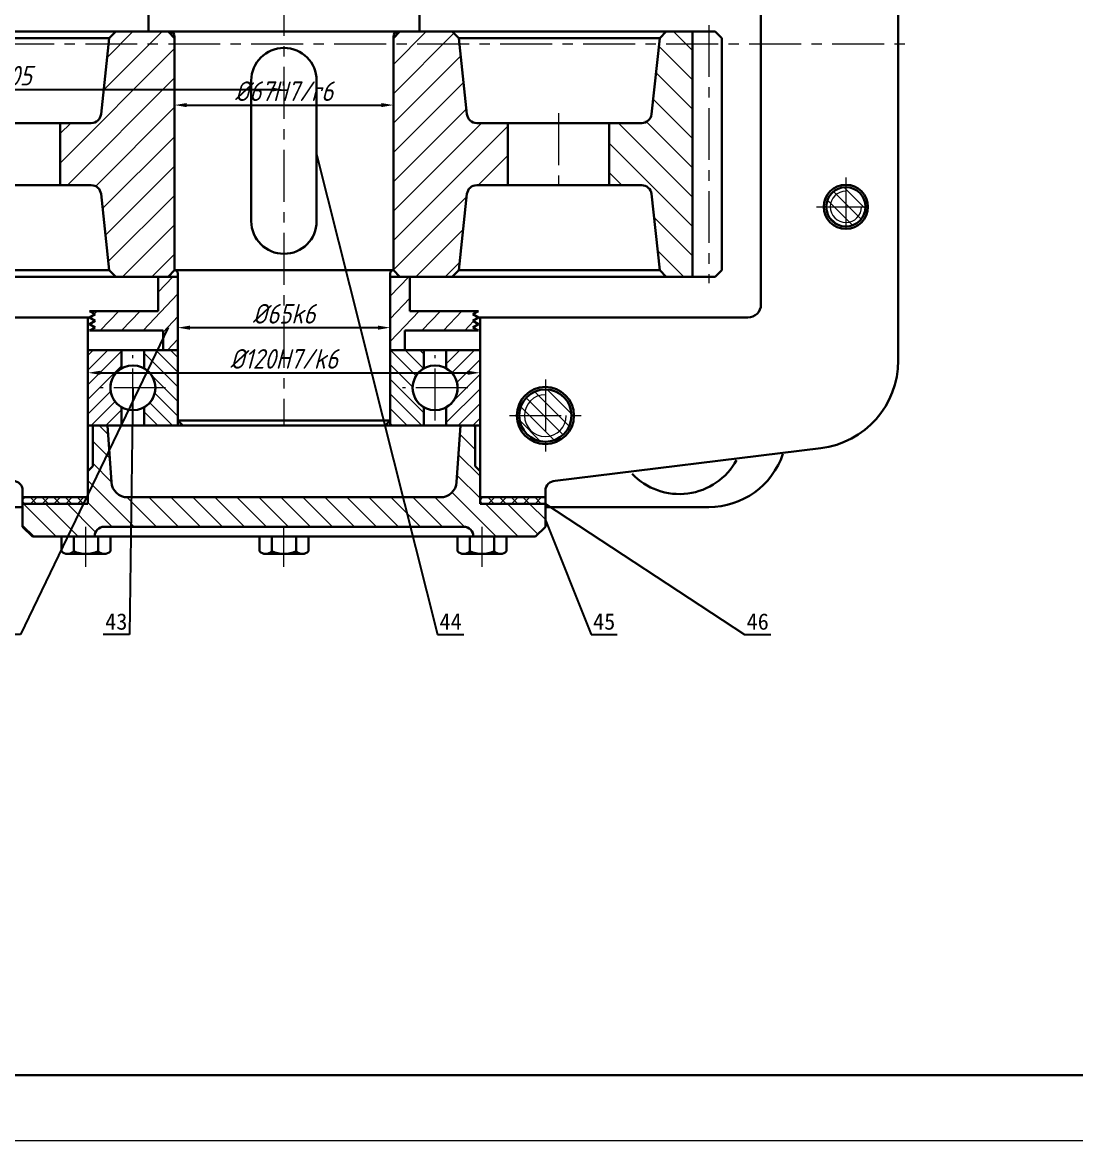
# Model space of a CAD drawing. Header units: millimetres. Extents: x 0 to 841, y 0 to 594.
# Drawn here: x 283 to 444.2, y 0 to 171.1 of the extents above; entities that cross this region are included whole.
import ezdxf
from ezdxf import colors
from ezdxf.entities.mleader import LeaderData, LeaderLine
from ezdxf.enums import TextEntityAlignment as Align
from ezdxf.math import Vec2, Vec3

# ---------------------------------------------------------------- set-up
doc = ezdxf.new("R2010")
doc.units = ezdxf.units.MM
doc.header["$LTSCALE"] = 0.25
doc.linetypes.add('CENTER', pattern=[50.8, 31.75, -6.35, 6.35, -6.35])
for name, color, linetype, lineweight in [('中心线', 1, 'CENTER', 15), ('剖面线', 4, 'Continuous', 15), ('尺寸', 3, 'Continuous', 15), ('文字', 7, 'Continuous', 15), ('标注', 7, 'Continuous', 15), ('粗实线', 7, 'Continuous', 30), ('细实线', 7, 'Continuous', 15)]:
    doc.layers.add(name, color=color, linetype=linetype, lineweight=lineweight)
doc.styles.add('fansong', font='simfang.ttf')
doc.styles.add('gbeitc', font='gbeitc.shx', dxfattribs={"bigfont": 'gbcbig.shx'})
doc.styles.get("Standard").update_dxf_attribs({"font": ''})
doc.styles.get('Standard').set_extended_font_data('SimSun')
doc.dimstyles.new('gbeitc', dxfattribs={"dimtxt": 3, "dimasz": 1.875, "dimexe": 1.25, "dimexo": 0.625, "dimtad": 1, "dimdec": 3, "dimlfac": 2, "dimdsep": 46, "dimtxsty": 'gbeitc', "dimcen": 2.5, "dimadec": 0, "dimazin": 0, "dimtfac": 1, "dimtdec": 3, "dimtmove": 0, "dimatfit": 3, "dimfxl": 1, "dimarcsym": 0})

# ---------------------------------------------------------------- blocks, each defined once
blk = doc.blocks.new('*D287')
at = {"layer": 'Defpoints', "color": 0, "transparency": 16777216}
for p in [(293, 117.47), (353, 117.47), (353, 117.47)]:
    blk.add_point(p, dxfattribs=at)
at = {"layer": '尺寸', "color": 0, "lineweight": -2, "transparency": 16777216}
for p, q in [((293, 118.09), (293, 118.72)), ((353, 118.09), (353, 118.72)), ((294.88, 117.47), (351.12, 117.47))]:
    blk.add_line(p, q, dxfattribs=at)
at = {"layer": '尺寸', "color": 0, "transparency": 16777216}
for points in [[(294.88, 117.78), (294.88, 117.15), (293, 117.47)], [(351.12, 117.78), (351.12, 117.15), (353, 117.47)]]:
    blk.add_solid(points, dxfattribs=at)
at = {"layer": '尺寸', "color": 0, "transparency": 16777216, "insert": (323, 119.59), "char_height": 3, "attachment_point": 5, "style": 'gbeitc'}
blk.add_mtext('%%c120H7/k6', dxfattribs=at)
blk = doc.blocks.new('*D288')
at = {"layer": 'Defpoints', "color": 0, "transparency": 16777216}
for p in [(306.75, 124.37), (339.25, 124.37), (339.25, 124.37)]:
    blk.add_point(p, dxfattribs=at)
at = {"layer": '尺寸', "color": 0, "lineweight": -2, "transparency": 16777216}
for p, q in [((306.75, 124.99), (306.75, 125.62)), ((339.25, 124.99), (339.25, 125.62)), ((308.62, 124.37), (337.38, 124.37))]:
    blk.add_line(p, q, dxfattribs=at)
at = {"layer": '尺寸', "color": 0, "transparency": 16777216}
for points in [[(308.62, 124.68), (308.62, 124.05), (306.75, 124.37)], [(337.38, 124.68), (337.38, 124.05), (339.25, 124.37)]]:
    blk.add_solid(points, dxfattribs=at)
at = {"layer": '尺寸', "color": 0, "transparency": 16777216, "insert": (323, 126.49), "char_height": 3, "attachment_point": 5, "style": 'gbeitc'}
blk.add_mtext('%%c65k6', dxfattribs=at)
blk = doc.blocks.new('*D293')
at = {"layer": 'Defpoints', "color": 0, "transparency": 16777216}
for p in [(306.25, 158.42), (339.75, 158.42), (339.75, 158.42)]:
    blk.add_point(p, dxfattribs=at)
at = {"layer": '尺寸', "color": 0, "lineweight": -2, "transparency": 16777216}
for p, q in [((306.25, 159.04), (306.25, 159.67)), ((339.75, 159.04), (339.75, 159.67)), ((308.12, 158.42), (337.88, 158.42))]:
    blk.add_line(p, q, dxfattribs=at)
at = {"layer": '尺寸', "color": 0, "transparency": 16777216}
for points in [[(308.12, 158.73), (308.12, 158.1), (306.25, 158.42)], [(337.88, 158.73), (337.88, 158.1), (339.75, 158.42)]]:
    blk.add_solid(points, dxfattribs=at)
at = {"layer": '尺寸', "color": 0, "transparency": 16777216, "insert": (323, 160.54), "char_height": 3, "attachment_point": 5, "style": 'gbeitc'}
blk.add_mtext('%%c67H7/r6', dxfattribs=at)
blk = doc.blocks.new('*D297')
at = {"layer": 'Defpoints', "color": 0, "transparency": 16777216}
for p in [(233, 160.79), (323, 160.79), (323, 160.79)]:
    blk.add_point(p, dxfattribs=at)
at = {"layer": '尺寸', "color": 0, "lineweight": -2, "transparency": 16777216}
for p, q in [((233, 161.42), (233, 162.04)), ((323, 161.42), (323, 162.04)), ((234.88, 160.79), (321.12, 160.79))]:
    blk.add_line(p, q, dxfattribs=at)
at = {"layer": '尺寸', "color": 0, "transparency": 16777216}
for points in [[(234.88, 161.1), (234.88, 160.48), (233, 160.79)], [(321.12, 161.1), (321.12, 160.48), (323, 160.79)]]:
    blk.add_solid(points, dxfattribs=at)
at = {"layer": '尺寸', "color": 0, "transparency": 16777216, "insert": (278, 162.92), "char_height": 3, "attachment_point": 5, "style": 'gbeitc'}
blk.add_mtext('180±0.05', dxfattribs=at)
blk = doc.blocks.new('_None')

msp = doc.modelspace()

# ---------------------------------------------------------------- hatches: boundary and pattern name
at = {"layer": '剖面线'}
h = msp.add_hatch(dxfattribs=at)
h.set_pattern_fill('ANSI31', color=256, angle=180, style=0)
edge = h.paths.add_edge_path(flags=16)
edge.add_line((306.25, 168.66667), (305.25, 169.66667))
edge.add_line((305.25, 169.66667), (297.25, 169.66667))
edge.add_line((297.25, 169.66667), (296.25, 168.66667))
edge.add_line((296.25, 168.66667), (294.99424, 157.00606))
edge.add_arc((293.50287, 157.16667), 1.5, 270, 353.8533743, ccw=False)
edge.add_line((293.50287, 155.66667), (288.75, 155.66667))
edge.add_line((288.75, 155.66667), (288.75, 146.16667))
edge.add_line((288.75, 146.16667), (293.50287, 146.16667))
edge.add_arc((293.50287, 144.66667), 1.5, 6.1466257, 90, ccw=False)
edge.add_line((294.99424, 144.82728), (296.25, 133.16667))
edge.add_line((296.25, 133.16667), (297.25, 132.16667))
edge.add_line((297.25, 132.16667), (305.25, 132.16667))
edge.add_line((305.25, 132.16667), (306.25, 133.16667))
edge.add_line((306.25, 133.16667), (306.25, 168.66667))
h = msp.add_hatch(dxfattribs=at)
h.set_pattern_fill('ANSI31', color=256, angle=180, style=0)
edge = h.paths.add_edge_path(flags=16)
edge.add_line((339.75, 168.66667), (340.75, 169.66667))
edge.add_line((340.75, 169.66667), (348.75, 169.66667))
edge.add_line((348.75, 169.66667), (349.75, 168.66667))
edge.add_line((349.75, 168.66667), (351.00576, 157.00606))
edge.add_arc((352.49713, 157.16667), 1.5, 186.1466257, 270)
edge.add_line((352.49713, 155.66667), (357.25, 155.66667))
edge.add_line((357.25, 155.66667), (357.25, 146.16667))
edge.add_line((357.25, 146.16667), (352.49713, 146.16667))
edge.add_arc((352.49713, 144.66667), 1.5, 90, 173.8533743)
edge.add_line((351.00576, 144.82728), (349.75, 133.16667))
edge.add_line((349.75, 133.16667), (348.75, 132.16667))
edge.add_line((348.75, 132.16667), (340.75, 132.16667))
edge.add_line((340.75, 132.16667), (339.75, 133.16667))
edge.add_line((339.75, 133.16667), (339.75, 168.66667))
h = msp.add_hatch(dxfattribs=at)
h.set_pattern_fill('ANSI31', color=256, angle=90, style=0)
edge = h.paths.add_edge_path(flags=16)
edge.add_line((381.5, 169.66667), (380.5, 168.66667))
edge.add_line((380.5, 168.66667), (379.24424, 157.00606))
edge.add_arc((377.75287, 157.16667), 1.5, 270, 353.8533743, ccw=False)
edge.add_line((377.75287, 155.66667), (372.75, 155.66667))
edge.add_line((372.75, 155.66667), (372.75, 146.16667))
edge.add_line((372.75, 146.16667), (377.75287, 146.16667))
edge.add_arc((377.75287, 144.66667), 1.5, 6.1466257, 90, ccw=False)
edge.add_line((379.24424, 144.82728), (380.5, 133.16667))
edge.add_line((380.5, 133.16667), (381.5, 132.16667))
edge.add_line((381.5, 132.16667), (385.5, 132.16667))
edge.add_line((385.5, 132.16667), (385.5, 169.66667))
edge.add_line((385.5, 169.66667), (381.5, 169.66667))
h = msp.add_hatch(dxfattribs=at)
h.set_pattern_fill('ANSI31', color=256, scale=0.5, angle=90, style=0)
edge = h.paths.add_edge_path(flags=16)
edge.add_arc((409, 142.85417), 3, 0, 360)
h = msp.add_hatch(dxfattribs=at)
h.set_pattern_fill('ANSI31', color=256, scale=0.75, angle=1.5, style=0)
h.paths.add_polyline_path([(306.75, 132.16667), (303.75, 132.16667), (303.75, 126.91667), (293.25, 126.91667), (294.115, 126.41667), (293.25, 125.91667), (294.115, 125.41667), (293.25, 124.91667), (294.115, 124.41667), (293.25, 123.91667), (304.5, 123.91667), (304.5, 120.91667), (306.75, 120.91667)], flags=16)
h = msp.add_hatch(dxfattribs=at)
h.set_pattern_fill('ANSI31', color=256, scale=0.75, angle=1.5, style=0)
h.paths.add_polyline_path([(339.25, 132.16667), (342.25, 132.16667), (342.25, 126.91667), (352.75, 126.91667), (351.885, 126.41667), (352.75, 125.91667), (351.885, 125.41667), (352.75, 124.91667), (351.885, 124.41667), (352.75, 123.91667), (341.5, 123.91667), (341.5, 120.91667), (339.25, 120.91667)], flags=16)
h = msp.add_hatch(dxfattribs=at)
h.set_pattern_fill('ANSI31', color=256, scale=0.5, style=0)
edge = h.paths.add_edge_path(flags=16)
edge.add_line((293, 115.16667), (293, 109.41667))
edge.add_line((293, 109.41667), (298.15625, 109.41667))
edge.add_line((298.15625, 109.41667), (298.15625, 112.1897))
edge.add_arc((299.875, 115.16667), 3.4375, 120, 240, ccw=False)
edge.add_line((298.15625, 118.14363), (298.15625, 120.91667))
edge.add_line((298.15625, 120.91667), (293, 120.91667))
edge.add_line((293, 120.91667), (293, 115.16667))
h = msp.add_hatch(dxfattribs=at)
h.set_pattern_fill('ANSI31', color=256, scale=0.5, angle=90, style=0)
edge = h.paths.add_edge_path(flags=16)
edge.add_line((306.75, 115.16667), (306.75, 120.91667))
edge.add_line((306.75, 120.91667), (301.59375, 120.91667))
edge.add_line((301.59375, 120.91667), (301.59375, 118.14363))
edge.add_arc((299.875, 115.16667), 3.4375, -60, 60, ccw=False)
edge.add_line((301.59375, 112.1897), (301.59375, 109.41667))
edge.add_line((301.59375, 109.41667), (306.75, 109.41667))
edge.add_line((306.75, 109.41667), (306.75, 115.16667))
h = msp.add_hatch(dxfattribs=at)
h.set_pattern_fill('ANSI31', color=256, scale=0.5, angle=90, style=0)
edge = h.paths.add_edge_path(flags=16)
edge.add_line((339.25, 115.16667), (339.25, 109.41667))
edge.add_line((339.25, 109.41667), (344.40625, 109.41667))
edge.add_line((344.40625, 109.41667), (344.40625, 112.1897))
edge.add_arc((346.125, 115.16667), 3.4375, 120, 240, ccw=False)
edge.add_line((344.40625, 118.14363), (344.40625, 120.91667))
edge.add_line((344.40625, 120.91667), (339.25, 120.91667))
edge.add_line((339.25, 120.91667), (339.25, 115.16667))
h = msp.add_hatch(dxfattribs=at)
h.set_pattern_fill('ANSI31', color=256, scale=0.5, style=0)
edge = h.paths.add_edge_path(flags=16)
edge.add_line((353, 115.16667), (353, 120.91667))
edge.add_line((353, 120.91667), (347.84375, 120.91667))
edge.add_line((347.84375, 120.91667), (347.84375, 118.14363))
edge.add_arc((346.125, 115.16667), 3.4375, -60, 60, ccw=False)
edge.add_line((347.84375, 112.1897), (347.84375, 109.41667))
edge.add_line((347.84375, 109.41667), (353, 109.41667))
edge.add_line((353, 109.41667), (353, 115.16667))
h = msp.add_hatch(dxfattribs=at)
h.set_pattern_fill('ANSI31', color=256, scale=0.5, angle=90, style=0)
edge = h.paths.add_edge_path(flags=16)
edge.add_arc((363, 110.91667), 4, 0, 360)
h = msp.add_hatch(dxfattribs=at)
h.set_pattern_fill('ANSI31', color=256, scale=0.75, angle=90, style=0)
edge = h.paths.add_edge_path(flags=16)
edge.add_arc((346.92778, 100.91667), 2.5, 270, 356.1859252)
edge.add_line((349.42225, 100.75037), (350, 109.41667))
edge.add_line((350, 109.41667), (352.25, 109.41667))
edge.add_line((352.25, 109.41667), (352.25, 103.16667))
edge.add_line((352.25, 103.16667), (353, 102.41667))
edge.add_line((353, 102.41667), (353, 98.41667))
edge.add_line((353, 98.41667), (353, 97.41667))
edge.add_line((353, 97.41667), (355.75, 97.41667))
edge.add_line((355.75, 97.41667), (360.25, 97.41667))
edge.add_line((360.25, 97.41667), (363, 97.41667))
edge.add_line((363, 97.41667), (363, 93.91667))
edge.add_line((363, 93.91667), (361.5, 92.41667))
edge.add_line((361.5, 92.41667), (360.25, 92.41667))
edge.add_line((360.25, 92.41667), (355.75, 92.41667))
edge.add_line((355.75, 92.41667), (352, 92.41667))
edge.add_arc((350.5, 92.41667), 1.5, 0, 90)
edge.add_line((350.5, 93.91667), (323, 93.91667))
edge.add_line((323, 93.91667), (295.5, 93.91667))
edge.add_arc((295.5, 92.41667), 1.5, 90, 180)
edge.add_line((294, 92.41667), (290.25, 92.41667))
edge.add_line((290.25, 92.41667), (285.75, 92.41667))
edge.add_line((285.75, 92.41667), (284.5, 92.41667))
edge.add_line((284.5, 92.41667), (283, 93.91667))
edge.add_line((283, 93.91667), (283, 97.41667))
edge.add_line((283, 97.41667), (285.75, 97.41667))
edge.add_line((285.75, 97.41667), (290.25, 97.41667))
edge.add_line((290.25, 97.41667), (293, 97.41667))
edge.add_line((293, 97.41667), (293, 98.41667))
edge.add_line((293, 98.41667), (293, 102.41667))
edge.add_line((293, 102.41667), (293.75, 103.16667))
edge.add_line((293.75, 103.16667), (293.75, 109.41667))
edge.add_line((293.75, 109.41667), (296, 109.41667))
edge.add_line((296, 109.41667), (296.57775, 100.75037))
edge.add_arc((299.07222, 100.91667), 2.5, 183.8140748, 270)
edge.add_line((299.07222, 98.41667), (323, 98.41667))
edge.add_line((323, 98.41667), (346.92778, 98.41667))
h = msp.add_hatch(dxfattribs=at)
h.set_pattern_fill('ANSI37', color=256, scale=0.4, style=0)
h.paths.add_polyline_path([(283, 97.41667), (283, 98.41667), (293, 98.41667), (293, 97.41667)], flags=16)
h = msp.add_hatch(dxfattribs=at)
h.set_pattern_fill('ANSI37', color=256, scale=0.4, style=0)
h.paths.add_polyline_path([(363, 97.41667), (363, 98.41667), (353, 98.41667), (353, 97.41667)], flags=16)

# ---------------------------------------------------------------- linework, layer by layer
at = {"layer": '中心线'}
for p, q in [((323, 253.16667), (323, 109.41667)), ((388, 170.66667), (388, 131.16667)), ((64, 167.79167), (419.5, 167.79167)), ((365, 157.16667), (365, 144.66667)), ((409, 147.35417), (409, 138.35417)), ((404.5, 142.85417), (413.5, 142.85417)), ((299.875, 110.16667), (299.875, 120.16667)), ((346.125, 110.16667), (346.125, 120.16667)), ((363, 116.41667), (363, 105.41667)), ((304.875, 115.16667), (294.875, 115.16667)), ((351.125, 115.16667), (341.125, 115.16667)), ((357.5, 110.91667), (368.5, 110.91667)), ((292.68911, 87.76667), (292.68911, 93.91667)), ((323, 87.76667), (323, 93.91667)), ((353.31089, 87.76667), (353.31089, 93.91667))]:
    msp.add_line(p, q, dxfattribs=at)
at = {"layer": '文字'}
msp.add_line((0, 0), (841, 0), dxfattribs=at)
at = {"layer": '粗实线'}
for p, q in [((417, 216.26049), (417, 167.79167)), ((396, 207.66667), (396, 167.79167)), ((302.25, 174.66667), (302.25, 169.66667)), ((343.75, 174.66667), (343.75, 169.66667)), ((264.5, 169.66667), (297.25, 169.66667)), ((297.25, 169.66667), (296.25, 168.66667)), ((305.25, 169.66667), (297.25, 169.66667)), ((302.25, 169.66667), (343.75, 169.66667)), ((302.25, 169.66667), (343.75, 169.66667)), ((306.25, 168.66667), (305.25, 169.66667)), ((339.75, 168.66667), (340.75, 169.66667)), ((340.75, 169.66667), (348.75, 169.66667)), ((348.75, 169.66667), (349.75, 168.66667)), ((381.5, 169.66667), (348.75, 169.66667)), ((381.5, 169.66667), (380.5, 168.66667)), ((385.5, 169.66667), (381.5, 169.66667)), ((385.5, 132.16667), (385.5, 169.66667)), ((385.5, 169.66667), (389, 169.66667)), ((389, 169.66667), (390, 168.66667)), ((265.5, 168.66667), (296.25, 168.66667)), ((294.99424, 157.00606), (296.25, 168.66667)), ((306.25, 168.91667), (306.25, 133.16667)), ((306.25, 133.16667), (306.25, 168.66667)), ((339.75, 168.91667), (339.75, 133.16667)), ((339.75, 133.16667), (339.75, 168.66667)), ((351.00576, 157.00606), (349.75, 168.66667)), ((380.5, 168.66667), (349.75, 168.66667)), ((379.24424, 157.00606), (380.5, 168.66667)), ((390, 168.66667), (390, 133.16667)), ((396, 127.91667), (396, 167.79167)), ((417, 119.32285), (417, 167.79167)), ((318, 162.16667), (318, 140.66667)), ((328, 162.16667), (328, 140.66667)), ((288.75, 155.66667), (273.25, 155.66667)), ((293.50287, 155.66667), (288.75, 155.66667)), ((288.75, 155.66667), (288.75, 146.16667)), ((352.49713, 155.66667), (357.25, 155.66667)), ((357.25, 155.66667), (357.25, 146.16667)), ((357.25, 155.66667), (372.75, 155.66667)), ((377.75287, 155.66667), (372.75, 155.66667)), ((372.75, 155.66667), (372.75, 146.16667)), ((288.75, 146.16667), (273.25, 146.16667)), ((293.50287, 146.16667), (288.75, 146.16667)), ((352.49713, 146.16667), (357.25, 146.16667)), ((357.25, 146.16667), (372.75, 146.16667)), ((377.75287, 146.16667), (372.75, 146.16667)), ((294.99424, 144.82728), (296.25, 133.16667)), ((351.00576, 144.82728), (349.75, 133.16667)), ((379.24424, 144.82728), (380.5, 133.16667)), ((264.5, 132.16667), (297.25, 132.16667)), ((265.5, 133.16667), (296.25, 133.16667)), ((296.25, 133.16667), (297.25, 132.16667)), ((297.25, 132.16667), (305.25, 132.16667)), ((306.75, 132.16667), (303.75, 132.16667)), ((303.75, 132.16667), (303.75, 126.91667)), ((305.25, 132.16667), (306.25, 133.16667)), ((306.25, 133.16667), (339.75, 133.16667)), ((306.75, 132.66667), (306.75, 110.16667)), ((306.75, 120.91667), (306.75, 132.16667)), ((339.25, 132.66667), (339.25, 110.16667)), ((339.25, 132.16667), (342.25, 132.16667)), ((339.25, 120.91667), (339.25, 132.16667)), ((340.75, 132.16667), (339.75, 133.16667)), ((348.75, 132.16667), (340.75, 132.16667)), ((342.25, 132.16667), (342.25, 126.91667)), ((349.75, 133.16667), (348.75, 132.16667)), ((381.5, 132.16667), (348.75, 132.16667)), ((380.5, 133.16667), (349.75, 133.16667)), ((380.5, 133.16667), (381.5, 132.16667)), ((381.5, 132.16667), (385.5, 132.16667)), ((389, 132.16667), (385.5, 132.16667)), ((390, 133.16667), (389, 132.16667)), ((303.75, 126.91667), (293.25, 126.91667)), ((293.25, 126.91667), (294.115, 126.41667)), ((342.25, 126.91667), (352.75, 126.91667)), ((352.75, 126.91667), (351.885, 126.41667)), ((293, 125.91667), (253, 125.91667)), ((293, 98.41667), (293, 125.91667)), ((293.25, 125.91667), (293, 125.91667)), ((294.115, 126.41667), (293.25, 125.91667)), ((293.25, 125.91667), (294.115, 125.41667)), ((294.115, 125.41667), (293.25, 124.91667)), ((293.25, 124.91667), (294.115, 124.41667)), ((351.885, 126.41667), (352.75, 125.91667)), ((352.75, 125.91667), (351.885, 125.41667)), ((351.885, 125.41667), (352.75, 124.91667)), ((352.75, 124.91667), (351.885, 124.41667)), ((352.75, 125.91667), (353, 125.91667)), ((394, 125.91667), (353, 125.91667)), ((353, 125.91667), (353, 98.41667)), ((294.115, 124.41667), (293.25, 123.91667)), ((293.25, 123.91667), (304.5, 123.91667)), ((304.5, 123.91667), (304.5, 120.91667)), ((352.75, 123.91667), (341.5, 123.91667)), ((341.5, 123.91667), (341.5, 120.91667)), ((351.885, 124.41667), (352.75, 123.91667)), ((298.15625, 120.91667), (293, 120.91667)), ((293, 120.91667), (293, 115.16667)), ((298.15625, 118.14363), (298.15625, 120.91667)), ((301.59375, 120.91667), (298.15625, 120.91667)), ((306.75, 120.91667), (301.59375, 120.91667)), ((301.59375, 120.91667), (301.59375, 118.14363)), ((304.5, 120.91667), (306.75, 120.91667)), ((306.75, 115.16667), (306.75, 120.91667)), ((344.40625, 120.91667), (339.25, 120.91667)), ((339.25, 120.91667), (339.25, 115.16667)), ((341.5, 120.91667), (339.25, 120.91667)), ((344.40625, 118.14363), (344.40625, 120.91667)), ((344.40625, 120.91667), (347.84375, 120.91667)), ((353, 120.91667), (347.84375, 120.91667)), ((347.84375, 120.91667), (347.84375, 118.14363)), ((347.84375, 120.91667), (347.84375, 120.91667)), ((353, 115.16667), (353, 120.91667)), ((293, 115.16667), (293, 109.41667)), ((306.75, 109.41667), (306.75, 115.16667)), ((339.25, 115.16667), (339.25, 109.41667)), ((353, 109.41667), (353, 115.16667)), ((298.15625, 109.41667), (298.15625, 112.1897)), ((301.59375, 112.1897), (301.59375, 109.41667)), ((344.40625, 109.41667), (344.40625, 112.1897)), ((347.84375, 112.1897), (347.84375, 109.41667)), ((307.5, 109.41667), (306.75, 110.16667)), ((306.75, 110.16667), (339.25, 110.16667)), ((339.25, 110.16667), (338.5, 109.41667)), ((293, 109.41667), (298.15625, 109.41667)), ((323, 109.41667), (293, 109.41667)), ((293, 109.41667), (323, 109.41667)), ((296, 109.41667), (293.75, 109.41667)), ((293.75, 109.41667), (293.75, 103.16667)), ((296.57775, 100.75037), (296, 109.41667)), ((301.59375, 109.41667), (298.15625, 109.41667)), ((301.59375, 109.41667), (306.75, 109.41667)), ((307.5, 109.41667), (338.5, 109.41667)), ((323, 109.41667), (353, 109.41667)), ((353, 109.41667), (323, 109.41667)), ((339.25, 109.41667), (344.40625, 109.41667)), ((344.40625, 109.41667), (347.84375, 109.41667)), ((347.84375, 109.41667), (353, 109.41667)), ((349.42225, 100.75037), (350, 109.41667)), ((350, 109.41667), (352.25, 109.41667)), ((352.25, 109.41667), (352.25, 103.16667)), ((405.1505, 105.92412), (364.5, 100.91667)), ((293.75, 103.16667), (293, 102.41667)), ((352.25, 103.16667), (353, 102.41667)), ((293, 102.41667), (293, 98.41667)), ((353, 102.41667), (353, 98.41667)), ((283, 99.50274), (283, 98.41667)), ((363, 99.41667), (363, 98.41667)), ((364.5, 100.91667), (364.5, 100.91667)), ((283, 98.41667), (293, 98.41667)), ((283, 97.41667), (283, 98.41667)), ((283, 98.41667), (293, 98.41667)), ((293, 98.41667), (293, 98.41667)), ((293, 98.41667), (293, 97.41667)), ((293, 98.41667), (293, 97.41667)), ((299.07222, 98.41667), (323, 98.41667)), ((346.92778, 98.41667), (323, 98.41667)), ((353, 98.41667), (353, 98.41667)), ((353, 98.41667), (363, 98.41667)), ((353, 98.41667), (353, 97.41667)), ((363, 98.41667), (353, 98.41667)), ((353, 98.41667), (353, 97.41667)), ((363, 97.41667), (363, 98.41667)), ((263, 96.91667), (283, 96.91667)), ((285.75, 97.41667), (283, 97.41667)), ((283, 97.41667), (283, 93.91667)), ((293, 97.41667), (283, 97.41667)), ((290.25, 97.41667), (285.75, 97.41667)), ((293, 97.41667), (290.25, 97.41667)), ((353, 97.41667), (355.75, 97.41667)), ((353, 97.41667), (363, 97.41667)), ((355.75, 97.41667), (360.25, 97.41667)), ((360.25, 97.41667), (363, 97.41667)), ((363, 97.41667), (363, 93.91667)), ((388, 96.91667), (363, 96.91667)), ((283, 93.91667), (284.5, 92.41667)), ((284.5, 92.41667), (285.75, 92.41667)), ((285.75, 92.41667), (290.25, 92.41667)), ((292.68911, 92.41667), (288.93633, 92.41667)), ((288.93633, 92.41667), (288.93633, 90.15528)), ((290.25, 92.41667), (294, 92.41667)), ((290.81272, 92.41667), (290.81272, 90.15528)), ((292.68911, 92.41667), (296.44189, 92.41667)), ((294, 92.41667), (294, 92.41667)), ((294, 92.41667), (323, 92.41667)), ((294.5655, 92.41667), (294.5655, 90.15528)), ((295.5, 93.91667), (323, 93.91667)), ((296.44189, 92.41667), (296.44189, 90.15528)), ((323, 92.41667), (319.24722, 92.41667)), ((319.24722, 92.41667), (319.24722, 90.15528)), ((321.12361, 92.41667), (321.12361, 90.15528)), ((350.5, 93.91667), (323, 93.91667)), ((352, 92.41667), (323, 92.41667)), ((323, 92.41667), (326.75278, 92.41667)), ((324.87639, 92.41667), (324.87639, 90.15528)), ((326.75278, 92.41667), (326.75278, 90.15528)), ((353.31089, 92.41667), (349.55811, 92.41667)), ((349.55811, 92.41667), (349.55811, 90.15528)), ((351.4345, 92.41667), (351.4345, 90.15528)), ((355.75, 92.41667), (352, 92.41667)), ((352, 92.41667), (352, 92.41667)), ((353.31089, 92.41667), (357.06367, 92.41667)), ((355.18728, 92.41667), (355.18728, 90.15528)), ((360.25, 92.41667), (355.75, 92.41667)), ((357.06367, 92.41667), (357.06367, 90.15528)), ((361.5, 92.41667), (360.25, 92.41667)), ((363, 93.91667), (361.5, 92.41667)), ((289.87453, 89.76667), (295.50369, 89.76667)), ((320.18542, 89.76667), (325.81458, 89.76667)), ((350.49631, 89.76667), (356.12547, 89.76667)), ((25, 10), (831, 10))]:
    msp.add_line(p, q, dxfattribs=at)
for centre, radius in [((409, 142.85417), 3.375), ((409, 142.85417), 3), ((299.875, 115.16667), 3.4375), ((346.125, 115.16667), 3.4375), ((363, 110.91667), 4.375), ((363, 110.91667), 4)]:
    msp.add_circle(centre, radius, dxfattribs=at)
for centre, radius, start, end in [((305.5, 168.91667), 0.75, 0, 90), ((340.5, 168.91667), 0.75, 90, 180), ((323, 162.16667), 5, 0, 180), ((293.50287, 157.16667), 1.5, 270, 353.8533743), ((352.49713, 157.16667), 1.5, 186.1466257, 270), ((377.75287, 157.16667), 1.5, 270, 353.8533743), ((293.50287, 144.66667), 1.5, 6.1466257, 90), ((352.49713, 144.66667), 1.5, 90, 173.8533743), ((377.75287, 144.66667), 1.5, 6.1466257, 90), ((323, 140.66667), 5, 180, 0), ((306.25, 132.66667), 0.5, 0, 90), ((339.75, 132.66667), 0.5, 90, 180), ((394, 127.91667), 2, 270, 0), ((299.875, 115.16667), 3.4375, 120, 240), ((299.875, 115.16667), 3.4375, 300, 60), ((346.125, 115.16667), 3.4375, 120, 240), ((346.125, 115.16667), 3.4375, 300, 60), ((403.5, 119.32285), 13.5, 277.0224952, 0), ((388, 108.91667), 12, 270, 341.2322805), ((383.5, 108.91667), 10, 223.6974817, 331.3396213), ((281.58607, 99.50274), 1.41393, 0, 90), ((299.07222, 100.91667), 2.5, 183.8140748, 270), ((346.92778, 100.91667), 2.5, 270, 356.1859252), ((364.5, 99.41667), 1.5, 90, 180), ((295.5, 92.41667), 1.5, 90, 180), ((350.5, 92.41667), 1.5, 0, 90), ((289.87453, 91.09347), 1.32681, 225, 315), ((292.68911, 94.49098), 4.72431, 246.598161, 293.401839), ((295.50369, 91.09347), 1.32681, 225, 315), ((320.18542, 91.09347), 1.32681, 225, 315), ((323, 94.49098), 4.72431, 246.598161, 293.401839), ((325.81458, 91.09347), 1.32681, 225, 315), ((350.49631, 91.09347), 1.32681, 225, 315), ((353.31089, 94.49098), 4.72431, 246.598161, 293.401839), ((356.12547, 91.09347), 1.32681, 225, 315)]:
    msp.add_arc(centre, radius, start, end, dxfattribs=at)
at = {"layer": '细实线'}
for centre, radius in [((409, 142.85417), 2.4), ((363, 110.91667), 3.2)]:
    msp.add_arc(centre, radius, 90, 0, dxfattribs=at)

# ---------------------------------------------------------------- texts
at = {"layer": '文字', "style": 'fansong'}
for s, p in [('43', (297.33333, 79.41667)), ('44', (348.5, 79.41667)), ('45', (372, 79.41667)), ('46', (395.5, 79.41667))]:
    msp.add_text(s, height=2.5, dxfattribs=at).set_placement(p, align=Align.MIDDLE_CENTER)

# ---------------------------------------------------------------- dimensions: what is measured, and where the dimension line sits
at = {"layer": '尺寸'}
for base, p1, p2, override, picture, middle in [((323, 160.79167), (233, 160.79167), (323, 160.79167), {"dimtxt": 3, "dimdec": 3, "dimpost": '<>±0.05'}, '*D297', (278, 162.91667)), ((339.75, 158.41667), (306.25, 158.41667), (339.75, 158.41667), {"dimtxt": 3, "dimdec": 3, "dimpost": '%%c<>H7/r6'}, '*D293', (323, 160.54167)), ((339.25, 124.36667), (306.75, 124.36667), (339.25, 124.36667), {"dimtxt": 3, "dimdec": 3, "dimpost": '%%c<>k6'}, '*D288', (323, 126.49167)), ((353, 117.46667), (293, 117.46667), (353, 117.46667), {"dimtxt": 3, "dimdec": 3, "dimpost": '%%c<>H7/k6'}, '*D287', (323, 119.59167))]:
    dim = msp.add_linear_dim(base=base, p1=p1, p2=p2, dimstyle='gbeitc', override=override, dxfattribs=at)
    dim.commit()
    dim.dimension.update_dxf_attribs({"geometry": picture, "text_midpoint": middle})

# ---------------------------------------------------------------- leaders
at = {"layer": '标注'}
ml = msp.add_multileader_mtext('Standard', dxfattribs=at)
ml.set_content('', color=256)
ml.set_leader_properties()
ml.set_arrow_properties(name='NONE')
ml.build(insert=Vec2(0, 0))
ml.multileader.update_dxf_attribs({"text_left_attachment_type": 5, "text_right_attachment_type": 5, "dogleg_length": 6, "arrow_head_size": 2})
ctx = ml.context
ctx.base_point, ctx.char_height, ctx.arrow_head_size, ctx.landing_gap_size = Vec3(349.5, 77.41667), 3, 2, 1
ctx.left_attachment, ctx.right_attachment = 5, 5
notes = []
notes.append((ctx, [(0, (1, 1, 0), (346.5, 77.41667), (1, 0), 3, [(0, [(328, 150.91667)], 0, [])])]))
ctx.mtext.insert, ctx.mtext.flow_direction = Vec3(350.5, 80.41667), 5
ml = msp.add_multileader_mtext('Standard', dxfattribs=at)
ml.set_content('', color=256)
ml.set_leader_properties()
ml.set_arrow_properties(name='NONE')
ml.build(insert=Vec2(0, 0))
ml.multileader.update_dxf_attribs({"text_left_attachment_type": 5, "text_right_attachment_type": 5, "dogleg_length": 6, "arrow_head_size": 2})
ctx = ml.context
ctx.base_point, ctx.char_height, ctx.arrow_head_size, ctx.landing_gap_size = Vec3(277.66667, 77.41667), 3, 2, 1
ctx.left_attachment, ctx.right_attachment = 5, 5
notes.append((ctx, [(1, (1, 1, 0), (282.66667, 77.41667), (-1, 0), 3, [(0, [(305.25, 124.41667)], 0, [])])]))
ctx.mtext.insert, ctx.mtext.flow_direction = Vec3(278.66667, 80.41667), 5
ml = msp.add_multileader_mtext('Standard', dxfattribs=at)
ml.set_content('', color=256)
ml.set_leader_properties()
ml.set_arrow_properties(name='NONE')
ml.build(insert=Vec2(0, 0))
ml.multileader.update_dxf_attribs({"text_left_attachment_type": 5, "text_right_attachment_type": 5, "dogleg_length": 6, "arrow_head_size": 2})
ctx = ml.context
ctx.base_point, ctx.char_height, ctx.arrow_head_size, ctx.landing_gap_size = Vec3(294.33333, 77.41667), 3, 2, 1
ctx.left_attachment, ctx.right_attachment = 5, 5
notes.append((ctx, [(1, (1, 1, 0), (299.33333, 77.41667), (-1, 0), 3, [(0, [(299.875, 115.16667)], 0, [])])]))
ctx.mtext.insert, ctx.mtext.flow_direction = Vec3(295.33333, 80.41667), 5
ml = msp.add_multileader_mtext('Standard', dxfattribs=at)
ml.set_content('', color=256)
ml.set_leader_properties()
ml.set_arrow_properties(name='NONE')
ml.build(insert=Vec2(0, 0))
ml.multileader.update_dxf_attribs({"text_left_attachment_type": 5, "text_right_attachment_type": 5, "dogleg_length": 6, "arrow_head_size": 2})
ctx = ml.context
ctx.base_point, ctx.char_height, ctx.arrow_head_size, ctx.landing_gap_size = Vec3(396.5, 77.41667), 3, 2, 1
ctx.left_attachment, ctx.right_attachment = 5, 5
notes.append((ctx, [(0, (1, 1, 0), (393.5, 77.41667), (1, 0), 3, [(0, [(363, 97.41667)], 0, [])])]))
ctx.mtext.insert, ctx.mtext.flow_direction = Vec3(397.5, 80.41667), 5
ml = msp.add_multileader_mtext('Standard', dxfattribs=at)
ml.set_content('', color=256)
ml.set_leader_properties()
ml.set_arrow_properties(name='NONE')
ml.build(insert=Vec2(0, 0))
ml.multileader.update_dxf_attribs({"text_left_attachment_type": 5, "text_right_attachment_type": 5, "dogleg_length": 6, "arrow_head_size": 2})
ctx = ml.context
ctx.base_point, ctx.char_height, ctx.arrow_head_size, ctx.landing_gap_size = Vec3(373, 77.41667), 3, 2, 1
ctx.left_attachment, ctx.right_attachment = 5, 5
notes.append((ctx, [(0, (1, 1, 0), (370, 77.41667), (1, 0), 3, [(0, [(363, 94.91667)], 0, [])])]))
ctx.mtext.insert, ctx.mtext.flow_direction = Vec3(374, 80.41667), 5
for ctx, leaders in notes:
    for number, flags, end, landing, length, lines in leaders:
        leader = LeaderData()
        leader.index, (leader.has_last_leader_line, leader.has_dogleg_vector, leader.attachment_direction) = number, flags
        leader.last_leader_point, leader.dogleg_vector, leader.dogleg_length = Vec3(end), Vec3(landing), length
        for number, points, colour, breaks in lines:
            line = LeaderLine()
            line.index, line.vertices, line.color, line.breaks = number, Vec3.list(points), colors.encode_raw_color(colour), breaks
            leader.lines.append(line)
        ctx.leaders.append(leader)

doc.saveas('drawing.dxf')
